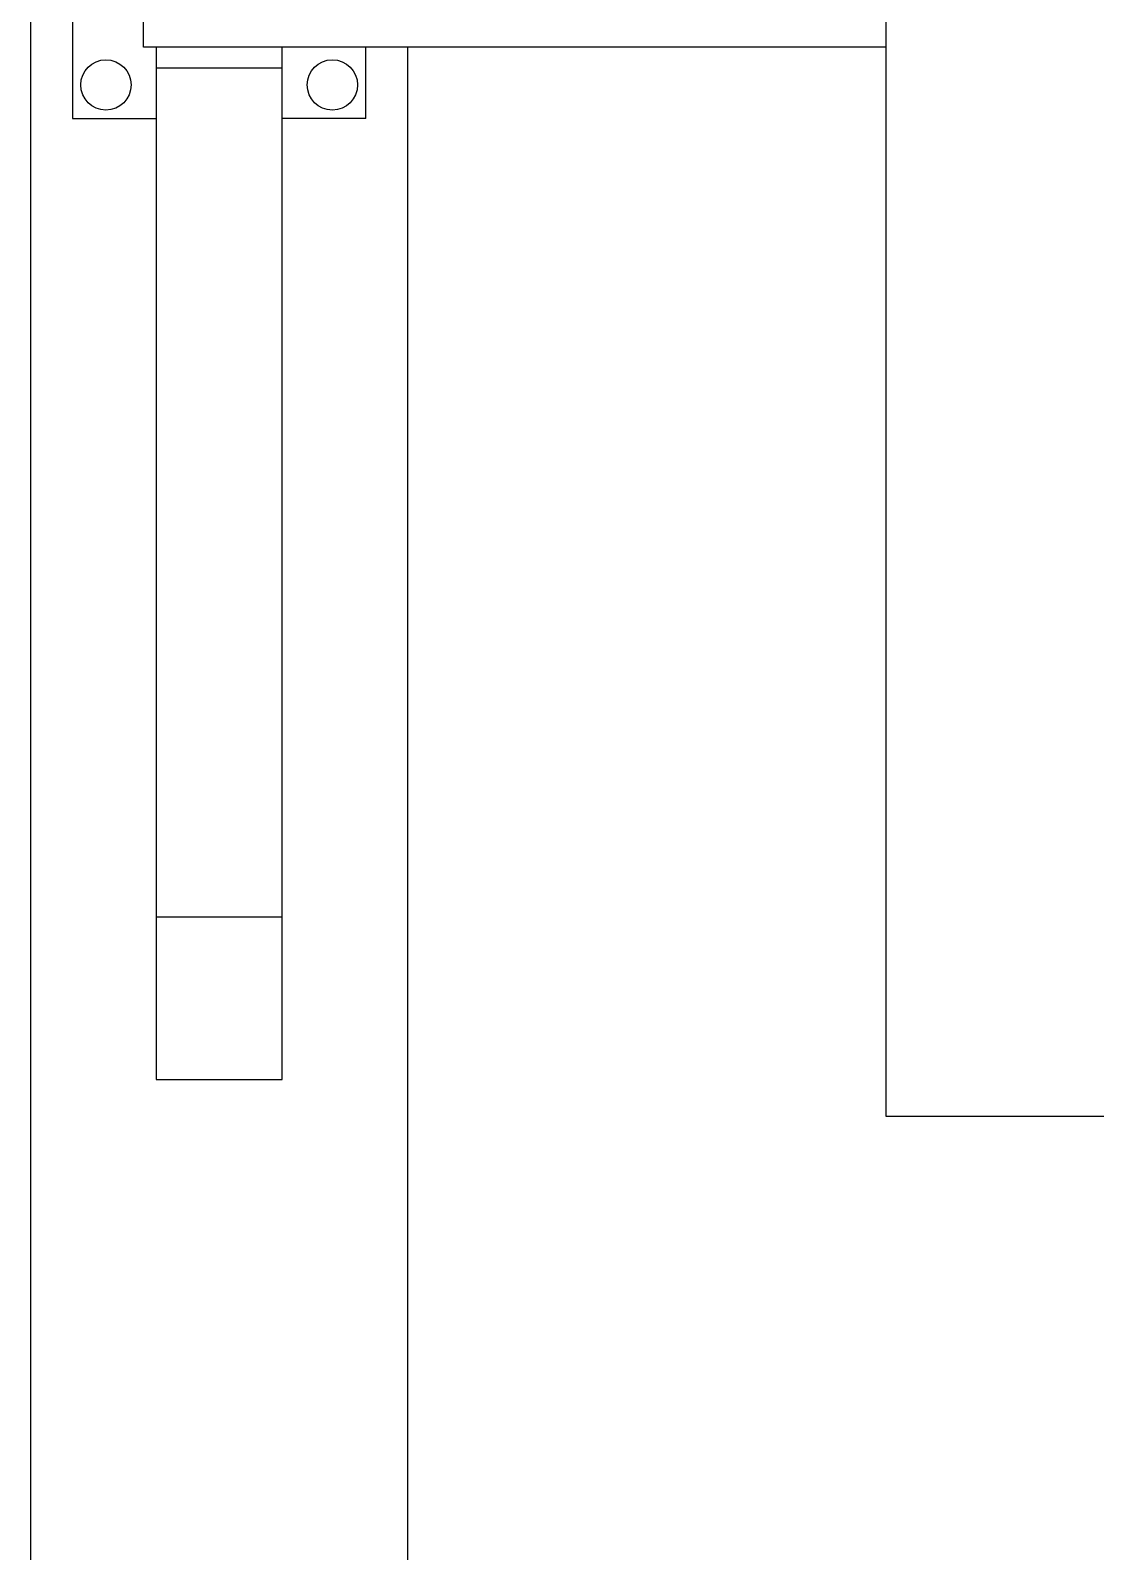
# Model space of a CAD drawing. Header units: millimetres. Extents: x -3 to 631, y -830 to 728.
# Drawn here: x 0 to 254, y -545.2 to -182.4 of the extents above; entities that cross this region are included whole.
import ezdxf

# ---------------------------------------------------------------- set-up
doc = ezdxf.new("R2010")
doc.units = ezdxf.units.MM
doc.layers.add('IQ_200_2D', color=1, linetype='Continuous')
doc.layers.add('IQ_204_2D', color=7, linetype='Continuous')

msp = doc.modelspace()

# ---------------------------------------------------------------- linework, layer by layer
at = {"layer": 'IQ_200_2D'}
msp.add_line((0, 0), (0, -670), dxfattribs=at)
at = {"layer": 'IQ_204_2D'}
for p, q in [((10, -133.39), (10, -203.39)), ((27, -186.39), (27, -150.39)), ((204, -150.39), (204, -441.33)), ((204, -186.39), (27, -186.39)), ((30, -186.39), (30, -432.58)), ((60, -432.58), (60, -186.39)), ((80, -203.39), (80, -186.39)), ((90, -580), (90, -186.39)), ((60, -191.39), (30, -191.39)), ((10, -203.39), (30, -203.39)), ((80, -203.39), (60, -203.39)), ((30, -393.76), (60, -393.76)), ((30, -432.58), (60, -432.58)), ((204, -441.33), (424, -441.33))]:
    msp.add_line(p, q, dxfattribs=at)
for centre in [(18, -195.39), (72, -195.39)]:
    msp.add_circle(centre, 6, dxfattribs=at)

doc.saveas('drawing.dxf')
